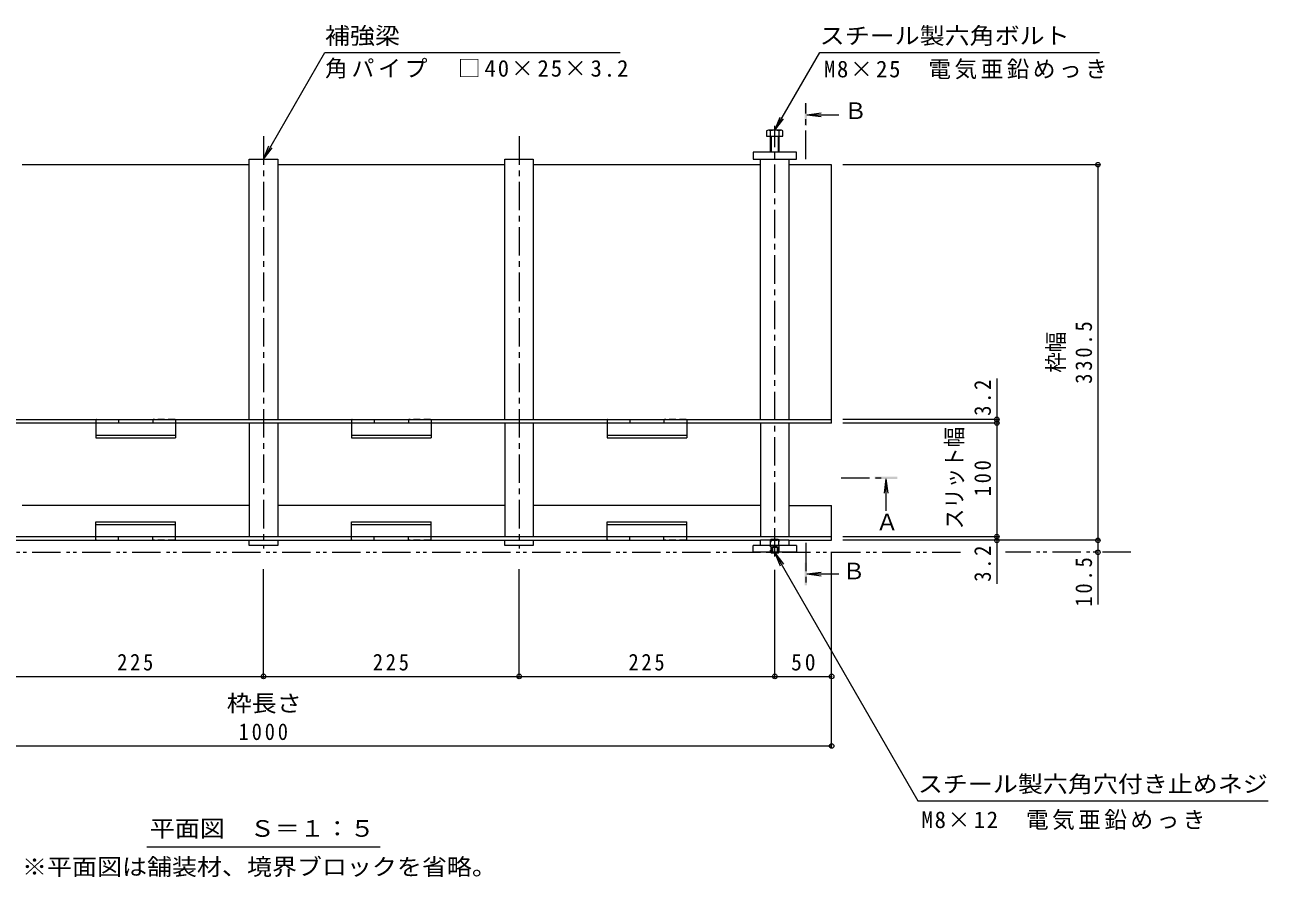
# Model space of a CAD drawing. Units: millimetres at full size, sheet at 1:5. Extents: x -1680 to 1949, y -1318 to 1367.
# Drawn here: x -1028 to 66, y -24 to 726 of the extents above; entities that cross this region are included whole.
import ezdxf
from ezdxf.enums import TextEntityAlignment as Align

# ---------------------------------------------------------------- set-up
doc = ezdxf.new("R2010")
doc.units = ezdxf.units.MM
doc.header["$LTSCALE"] = 5
doc.header["$PDMODE"] = 32
doc.header["$PDSIZE"] = 4
for name, pattern in [('CHAIN1', [8, 5, -1, 1, -1]), ('DASHED1', [1.8, 1.2, -0.6]), ('DOUBLE_CHAIN1', [8.8, 5, -1, 0.6, -0.6, 0.6, -1])]:
    doc.linetypes.add(name, pattern=pattern)
for name, color, linetype, lineweight in [('4-0_OUTLINE-0', 7, 'Continuous', 9), ('4-3_A_床ライン引きB', 7, 'DASHED1', 9), ('4-4_0108_天井情報・�', 7, 'Continuous', 9), ('4-5_0055_アルミ建具_', 7, 'Continuous', 9)]:
    doc.layers.add(name, color=color, linetype=linetype, lineweight=lineweight)
doc.styles.add('ＭＳ ゴシック', font='')
doc.styles.get('ＭＳ ゴシック').set_extended_font_data('MS Gothic')

msp = doc.modelspace()

# ---------------------------------------------------------------- linework, layer by layer
at = {"layer": '4-0_OUTLINE-0', "color": 4, "linetype": 'CHAIN1'}
for p, q in [((-368.405, 257.812), (-368.405, 636.82)), ((-818.405, 627.517), (-818.405, 264.947)), ((-593.405, 627.517), (-593.405, 264.947))]:
    msp.add_line(p, q, dxfattribs=at)
at = {"layer": '4-0_OUTLINE-0', "color": 2}
for p, q in [((-375.605, 632.217), (-375.605, 627.517)), ((-375.605, 627.517), (-361.205, 627.517)), ((-362.541, 632.817), (-373.741, 632.817)), ((-372.405, 632.217), (-372.405, 613.517)), ((-371.705, 627.517), (-371.705, 613.517)), ((-365.105, 613.517), (-365.105, 627.517)), ((-364.405, 613.517), (-364.405, 632.217)), ((-361.205, 627.517), (-361.205, 632.217)), ((-371.705, 261.001), (-372.221, 261.517)), ((-371.705, 261.517), (-371.705, 261.001)), ((-371.705, 261.001), (-365.105, 261.001)), ((-365.105, 261.517), (-365.105, 261.001)), ((-364.589, 261.517), (-365.105, 261.001))]:
    msp.add_line(p, q, dxfattribs=at)
at = {"layer": '4-0_OUTLINE-0'}
for p, q in [((-387.405, 613.517), (-387.405, 607.517)), ((-349.405, 613.517), (-387.405, 613.517)), ((-349.405, 607.517), (-349.405, 613.517)), ((-830.905, 602.517), (-1030.905, 602.517)), ((-830.905, 378.417), (-830.905, 607.517)), ((-830.905, 607.517), (-805.905, 607.517)), ((-805.905, 607.517), (-805.905, 378.417)), ((-605.905, 602.517), (-805.905, 602.517)), ((-605.905, 378.417), (-605.905, 607.517)), ((-605.905, 607.517), (-580.905, 607.517)), ((-580.905, 607.517), (-580.905, 378.417)), ((-380.905, 602.517), (-580.905, 602.517)), ((-387.405, 607.517), (-349.405, 607.517)), ((-380.905, 378.417), (-380.905, 607.517)), ((-355.905, 607.517), (-355.905, 378.417)), ((-318.405, 602.517), (-355.905, 602.517)), ((-318.405, 375.217), (-318.405, 602.517)), ((-318.405, 375.217), (-1318.405, 375.217)), ((-830.905, 375.217), (-830.905, 275.217)), ((-805.905, 375.217), (-805.905, 275.217)), ((-605.905, 375.217), (-605.905, 275.217)), ((-580.905, 375.217), (-580.905, 275.217)), ((-380.905, 375.217), (-380.905, 275.217)), ((-355.905, 375.217), (-355.905, 275.217)), ((-830.905, 302.517), (-1030.905, 302.517)), ((-605.905, 302.517), (-805.905, 302.517)), ((-380.905, 302.517), (-580.905, 302.517)), ((-355.905, 302.517), (-318.405, 302.517)), ((-318.405, 272.017), (-318.405, 302.517)), ((-318.405, 275.217), (-1318.405, 275.217)), ((-1318.405, 272.017), (-380.905, 272.017)), ((-830.905, 267.517), (-830.905, 272.017)), ((-805.905, 267.517), (-830.905, 267.517)), ((-805.905, 272.017), (-805.905, 267.517)), ((-605.905, 267.517), (-605.905, 272.017)), ((-580.905, 267.517), (-605.905, 267.517)), ((-580.905, 272.017), (-580.905, 267.517)), ((-349.405, 267.517), (-387.405, 267.517)), ((-387.405, 261.517), (-387.405, 267.517)), ((-355.905, 272.017), (-380.905, 272.017)), ((-380.905, 267.517), (-380.905, 272.017)), ((-355.905, 272.017), (-318.405, 272.017)), ((-355.905, 272.017), (-355.905, 267.517))]:
    msp.add_line(p, q, dxfattribs=at)
at = {"layer": '4-0_OUTLINE-0', "color": 2, "linetype": 'DASHED1'}
for p, q in [((-371.705, 273.001), (-372.405, 272.301)), ((-372.405, 272.301), (-372.405, 261.701)), ((-372.405, 272.301), (-364.405, 272.301)), ((-371.705, 261.517), (-371.705, 273.001)), ((-371.705, 273.001), (-365.105, 273.001)), ((-370.905, 266.001), (-368.405, 267.444)), ((-370.905, 266.001), (-365.905, 266.001)), ((-370.905, 266.001), (-370.905, 261.001)), ((-370.405, 266.001), (-370.405, 261.001)), ((-365.905, 266.001), (-368.405, 267.444)), ((-366.405, 266.001), (-366.405, 261.001)), ((-365.905, 266.001), (-365.905, 261.001)), ((-365.105, 273.001), (-365.105, 261.517)), ((-364.405, 272.301), (-365.105, 273.001)), ((-364.405, 261.701), (-364.405, 272.301)), ((-372.405, 261.701), (-364.405, 261.701)), ((-372.405, 261.701), (-372.221, 261.517)), ((-364.405, 261.701), (-364.589, 261.517))]:
    msp.add_line(p, q, dxfattribs=at)
at = {"layer": '4-0_OUTLINE-0'}
for points in [[(-1318.405, 378.417), (-380.905, 378.417), (-318.405, 378.417)], [(-349.405, 267.517), (-349.405, 261.517), (-387.405, 261.517)]]:
    msp.add_lwpolyline(points, dxfattribs=at)
at = {"layer": '4-0_OUTLINE-0', "color": 2}
for centre, radius, start, end in [((-374.005, 630.441), 2.39, 47.9749, 132.0251), ((-368.405, 619.409), 13.418, 72.65606, 107.34394), ((-362.805, 630.441), 2.39, 47.9749, 132.0251)]:
    msp.add_arc(centre, radius, start, end, dxfattribs=at)
at = {"layer": '4-3_A_床ライン引きB'}
for p, q in [((-965.905, 377.717), (-965.905, 375.217)), ((-965.405, 378.217), (-946.405, 378.217)), ((-945.905, 377.717), (-945.905, 375.217)), ((-915.905, 375.217), (-945.905, 375.217)), ((-915.905, 377.717), (-915.905, 375.217)), ((-896.405, 378.217), (-915.405, 378.217)), ((-895.905, 377.717), (-895.905, 375.217)), ((-740.905, 377.717), (-740.905, 375.217)), ((-740.405, 378.217), (-721.405, 378.217)), ((-720.905, 377.717), (-720.905, 375.217)), ((-690.905, 375.217), (-720.905, 375.217)), ((-690.905, 377.717), (-690.905, 375.217)), ((-671.405, 378.217), (-690.405, 378.217)), ((-670.905, 377.717), (-670.905, 375.217)), ((-515.905, 377.717), (-515.905, 375.217)), ((-515.405, 378.217), (-496.405, 378.217)), ((-495.905, 377.717), (-495.905, 375.217)), ((-465.905, 375.217), (-495.905, 375.217)), ((-465.905, 377.717), (-465.905, 375.217)), ((-446.405, 378.217), (-465.405, 378.217)), ((-445.905, 377.717), (-445.905, 375.217)), ((-965.905, 272.717), (-965.905, 275.217)), ((-915.905, 275.217), (-945.905, 275.217)), ((-945.905, 272.717), (-945.905, 275.217)), ((-915.905, 272.717), (-915.905, 275.217)), ((-895.905, 272.717), (-895.905, 275.217)), ((-740.905, 272.717), (-740.905, 275.217)), ((-690.905, 275.217), (-720.905, 275.217)), ((-720.905, 272.717), (-720.905, 275.217)), ((-690.905, 272.717), (-690.905, 275.217)), ((-670.905, 272.717), (-670.905, 275.217)), ((-515.905, 272.717), (-515.905, 275.217)), ((-465.905, 275.217), (-495.905, 275.217)), ((-495.905, 272.717), (-495.905, 275.217)), ((-465.905, 272.717), (-465.905, 275.217)), ((-445.905, 272.717), (-445.905, 275.217)), ((-965.405, 272.217), (-946.405, 272.217)), ((-896.405, 272.217), (-915.405, 272.217)), ((-740.405, 272.217), (-721.405, 272.217)), ((-671.405, 272.217), (-690.405, 272.217)), ((-515.405, 272.217), (-496.405, 272.217)), ((-446.405, 272.217), (-465.405, 272.217))]:
    msp.add_line(p, q, dxfattribs=at)
at = {"layer": '4-3_A_床ライン引きB', "linetype": 'Continuous'}
for p, q in [((-965.905, 375.217), (-965.905, 362.217)), ((-895.905, 375.217), (-895.905, 362.217)), ((-740.905, 375.217), (-740.905, 362.217)), ((-670.905, 375.217), (-670.905, 362.217)), ((-515.905, 375.217), (-515.905, 362.217)), ((-445.905, 375.217), (-445.905, 362.217)), ((-965.905, 364.517), (-895.905, 364.517)), ((-965.905, 362.217), (-895.905, 362.217)), ((-740.905, 364.517), (-670.905, 364.517)), ((-740.905, 362.217), (-670.905, 362.217)), ((-515.905, 364.517), (-445.905, 364.517)), ((-515.905, 362.217), (-445.905, 362.217)), ((-965.905, 288.217), (-895.905, 288.217)), ((-965.905, 275.217), (-965.905, 288.217)), ((-965.905, 285.917), (-895.905, 285.917)), ((-895.905, 275.217), (-895.905, 288.217)), ((-740.905, 288.217), (-670.905, 288.217)), ((-740.905, 275.217), (-740.905, 288.217)), ((-740.905, 285.917), (-670.905, 285.917)), ((-670.905, 275.217), (-670.905, 288.217)), ((-515.905, 288.217), (-445.905, 288.217)), ((-515.905, 275.217), (-515.905, 288.217)), ((-515.905, 285.917), (-445.905, 285.917)), ((-445.905, 275.217), (-445.905, 288.217))]:
    msp.add_line(p, q, dxfattribs=at)
at = {"layer": '4-3_A_床ライン引きB'}
for centre, start, end in [((-965.405, 377.717), 90, 180), ((-946.405, 377.717), 0, 90), ((-915.405, 377.717), 90, 180), ((-896.405, 377.717), 0, 90), ((-740.405, 377.717), 90, 180), ((-721.405, 377.717), 0, 90), ((-690.405, 377.717), 90, 180), ((-671.405, 377.717), 0, 90), ((-515.405, 377.717), 90, 180), ((-496.405, 377.717), 0, 90), ((-465.405, 377.717), 90, 180), ((-446.405, 377.717), 0, 90), ((-965.405, 272.717), 180, 270), ((-946.405, 272.717), 270, 0), ((-915.405, 272.717), 180, 270), ((-896.405, 272.717), 270, 0), ((-740.405, 272.717), 180, 270), ((-721.405, 272.717), 270, 0), ((-690.405, 272.717), 180, 270), ((-671.405, 272.717), 270, 0), ((-515.405, 272.717), 180, 270), ((-496.405, 272.717), 270, 0), ((-465.405, 272.717), 180, 270), ((-446.405, 272.717), 270, 0)]:
    msp.add_arc(centre, 0.5, start, end, dxfattribs=at)
at = {"layer": '4-4_0108_天井情報・�'}
for p, q in [((-82.533, 602.517), (-308.405, 602.517)), ((-84.033, 602.517), (-84.033, 272.017)), ((-173.022, 414.513), (-173.022, 233.739)), ((-171.522, 378.417), (-308.405, 378.417)), ((-171.522, 375.217), (-308.405, 375.217)), ((-171.522, 275.217), (-308.405, 275.217)), ((-82.533, 272.017), (-308.405, 272.017)), ((-84.033, 272.017), (-84.033, 215.579)), ((-318.405, 89.612), (-318.405, 262.017)), ((-818.405, 150.797), (-818.405, 246.517)), ((-593.405, 150.797), (-593.405, 246.517)), ((-368.405, 150.797), (-368.405, 246.04)), ((-1043.405, 152.297), (-818.405, 152.297)), ((-818.405, 152.297), (-593.405, 152.297)), ((-593.405, 152.297), (-368.405, 152.297)), ((-368.405, 152.297), (-318.405, 152.297)), ((-1318.405, 91.112), (-318.405, 91.112))]:
    msp.add_line(p, q, dxfattribs=at)
for p in [(-84.033, 602.517), (-173.022, 378.417), (-173.022, 375.217), (-173.022, 275.217), (-173.022, 272.017), (-84.033, 272.017), (-84.033, 261.517), (-818.405, 152.297), (-593.405, 152.297), (-368.405, 152.297), (-318.405, 152.297), (-318.405, 91.112)]:
    msp.add_point(p, dxfattribs=at)
at = {"layer": '4-5_0055_アルミ建具_'}
for p, q in [((-818.405, 607.517), (-764.272, 701.278)), ((-764.272, 701.278), (-504.49, 701.278)), ((-368.405, 632.817), (-328.879, 701.279)), ((-328.879, 701.279), (-82.505, 701.279)), ((-368.405, 632.817), (-363.621, 644.365)), ((-368.405, 632.817), (-360.796, 642.734)), ((-818.405, 607.517), (-813.621, 619.065)), ((-818.405, 607.517), (-810.796, 617.434)), ((-368.405, 261.001), (-242.48, 42.892)), ((-368.405, 261.001), (-363.621, 249.453)), ((-368.405, 261.001), (-360.796, 251.084)), ((-242.48, 42.892), (65.782, 42.892)), ((-921.087, 2.472), (-715.723, 2.472))]:
    msp.add_line(p, q, dxfattribs=at)
at = {"layer": '4-5_0055_アルミ建具_', "color": 4, "linetype": 'CHAIN1'}
for p, q in [((-341.064, 607.517), (-341.064, 656.517)), ((-309.905, 327.017), (-270.637, 327.017)), ((-341.064, 269.786), (-341.064, 232.394))]:
    msp.add_line(p, q, dxfattribs=at)
at = {"layer": '4-5_0055_アルミ建具_', "color": 4}
for p, q in [((-340.064, 646.517), (-327.671, 648.148)), ((-340.064, 646.517), (-312.064, 646.517)), ((-340.064, 646.517), (-327.671, 644.885)), ((-270.605, 326.017), (-272.237, 313.624)), ((-270.605, 326.017), (-268.973, 313.624)), ((-270.605, 326.017), (-270.605, 298.017)), ((-340.064, 242.394), (-327.671, 244.025)), ((-340.064, 242.394), (-312.064, 242.394)), ((-340.064, 242.394), (-327.671, 240.762))]:
    msp.add_line(p, q, dxfattribs=at)
at = {"layer": '4-5_0055_アルミ建具_', "color": 2, "linetype": 'DOUBLE_CHAIN1'}
for p, q in [((-1549.887, 261.517), (-203.975, 261.517)), ((-55.081, 261.517), (-165.257, 261.517))]:
    msp.add_line(p, q, dxfattribs=at)
at = {"layer": '4-5_0055_アルミ建具_', "color": 4}
for points in [[(-340.064, 656.517), (-342.064, 656.517), (-340.064, 636.517), (-342.064, 636.517)], [(-260.605, 326.017), (-260.605, 328.017), (-280.605, 326.017), (-280.605, 328.017)], [(-342.064, 232.394), (-340.064, 232.394), (-342.064, 252.394), (-340.064, 252.394)]]:
    msp.add_solid(points, dxfattribs=at)

# ---------------------------------------------------------------- texts
at = {"layer": '4-4_0108_天井情報・�', "color": 2, "style": 'ＭＳ ゴシック', "width": 0.9}
for s, p in [('枠幅', (-109.313, 419.517)), ('スリット幅', (-198.663, 281.821))]:
    msp.add_text(s, height=14.66, rotation=90, dxfattribs=at).set_placement(p, align=Align.BOTTOM_LEFT)
at = {"layer": '4-4_0108_天井情報・�', "color": 2, "style": 'ＭＳ ゴシック', "width": 1.1}
msp.add_text('枠長さ', height=14.66, dxfattribs=at).set_placement((-850.704, 116.865), align=Align.BOTTOM_LEFT)
at = {"layer": '4-4_0108_天井情報・�', "color": 2, "char_height": 14.66, "attachment_point": 7, "rotation": 90, "style": 'ＭＳ ゴシック'}
for s, insert in [('\\T1.28;\\W0.9;330.5', (-89.033, 409.767)), ('\\T1.27;\\W0.9;3.2', (-178.022, 381.589)), ('\\T1.27;\\W0.9;100', (-178.022, 310.767)), ('\\T1.27;\\W0.9;3.2', (-178.022, 235.589)), ('\\T1.28;\\W0.9;10.5', (-89.033, 213.684))]:
    msp.add_mtext(s, dxfattribs=dict(at, insert=insert))
at = {"layer": '4-4_0108_天井情報・�', "color": 2, "char_height": 14.66, "attachment_point": 7, "style": 'ＭＳ ゴシック'}
for s, insert in [('\\T1.27;\\W0.9;225', (-947.155, 157.297)), ('\\T1.27;\\W0.9;225', (-722.155, 157.297)), ('\\T1.27;\\W0.9;225', (-497.155, 157.297)), ('\\T1.27;\\W0.95;50', (-354.03, 157.297)), ('\\T1.28;\\W0.9;1000', (-840.28, 96.112))]:
    msp.add_mtext(s, dxfattribs=dict(at, insert=insert))
at = {"layer": '4-5_0055_アルミ建具_', "color": 2, "style": 'ＭＳ ゴシック', "width": 1.1}
for s, p in [('補強梁', (-764.272, 704.278)), ('スチール製六角ボルト', (-328.879, 704.279)), ('スチール製六角穴付き止めネジ', (-242.48, 45.892)), ('平面図\u3000Ｓ＝１：５', (-918.405, 6.776)), ('※平面図は舗装材、境界ブロックを省略。', (-1030.905, -26.988))]:
    msp.add_text(s, height=14.66, dxfattribs=at).set_placement(p, align=Align.BOTTOM_LEFT)
at = {"layer": '4-5_0055_アルミ建具_', "color": 2, "style": 'ＭＳ ゴシック'}
for s, p in [('Ｂ', (-307.376, 638.271)), ('Ａ', (-279.538, 276.409)), ('Ｂ', (-308.865, 233.286))]:
    msp.add_text(s, height=14.66, dxfattribs=at).set_placement(p, align=Align.BOTTOM_LEFT)
at = {"layer": '4-5_0055_アルミ建具_', "color": 2, "char_height": 14.66, "attachment_point": 7, "style": 'ＭＳ ゴシック'}
for s, insert in [('\\T1.17;角パイプ\u3000□40×25×3.2', (-764.272, 678.278)), ('\\T1.15;M8×25\u3000電気亜鉛めっき', (-325.122, 677.603)), ('\\T1.15;M8×12\u3000電気亜鉛めっき', (-239.219, 17.119))]:
    msp.add_mtext(s, dxfattribs=dict(at, insert=insert))

doc.saveas('drawing.dxf')
